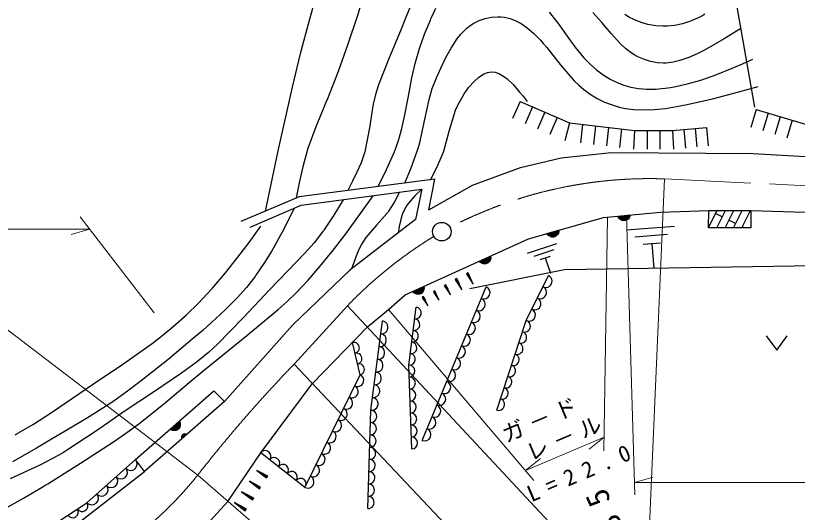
# Model space of a CAD drawing. Units: millimetres, scale not verified. Extents: x 40000 to 680000, y 20000 to 380000.
# Drawn here: x 123205 to 186320, y 278464 to 318540 of the extents above; entities that cross this region are included whole.
import ezdxf

# ---------------------------------------------------------------- set-up
doc = ezdxf.new("R2010")
doc.units = ezdxf.units.MM
doc.header["$LTSCALE"] = 1000
doc.linetypes.add('CHAIN', pattern=[18.5, 12, -1.5, 3.5, -1.5])
for name, color, linetype, lineweight in [('M-BGD', 7, 'Continuous', 25), ('M-BMK', 2, 'CHAIN', 13), ('M-BMK-OTRS', 5, 'Continuous', 25), ('M-BMK-SRVR', 3, 'Continuous', 25), ('M-STR-HTXT', 7, 'Continuous', 13), ('M-STR-STR3', 7, 'Continuous', 25)]:
    doc.layers.add(name, color=color, linetype=linetype, lineweight=lineweight)
doc.styles.add('ＭＳ ゴシック', font='')
doc.styles.get('ＭＳ ゴシック').set_extended_font_data('MS Gothic')

msp = doc.modelspace()

# ---------------------------------------------------------------- linework, layer by layer
at = {"layer": 'M-BGD'}
for p, q in [((182887, 311155), (181132, 321168)), ((163928, 311617), (163334, 310240)), ((164929, 311185), (164336, 309808)), ((165931, 310754), (165337, 309376)), ((182994, 310964), (182565, 309527)), ((183959, 310677), (183530, 309239)), ((166932, 310322), (166338, 308945)), ((184924, 310389), (184495, 308951)), ((185889, 310101), (185461, 308664)), ((167933, 309891), (167544, 308442)), ((168983, 309766), (168806, 308277)), ((170032, 309642), (169856, 308153)), ((171082, 309518), (170906, 308028)), ((172132, 309394), (171955, 307904)), ((173181, 309269), (173093, 307772)), ((174202, 309269), (174202, 307769)), ((175222, 309269), (175222, 307769)), ((176243, 309269), (176312, 307771)), ((177156, 309354), (177294, 307860)), ((178069, 309438), (178207, 307944)), ((178982, 309523), (179120, 308029)), ((172516, 301252), (176403, 301563)), ((175831, 300891), (173187, 300679)), ((164532, 299374), (166906, 300156)), ((173859, 300107), (175259, 300219)), ((174559, 300163), (174721, 298142)), ((166651, 299651), (165037, 299119)), ((165542, 298864), (166397, 299146)), ((165969, 299005), (166376, 297771)), ((158770, 297274), (159190, 296500)), ((159103, 296703), (158788, 297283)), ((158805, 297293), (159006, 296924)), ((158918, 297126), (158823, 297302)), ((159718, 297523), (159623, 297699)), ((159641, 297709), (159841, 297340)), ((159973, 297138), (159658, 297718)), ((159676, 297728), (160096, 296954)), ((160008, 297157), (159693, 297737)), ((159711, 297747), (159911, 297378)), ((159824, 297581), (159728, 297756)), ((156020, 284265), (161198, 296673)), ((157926, 296593), (157840, 296751)), ((157856, 296760), (158036, 296428)), ((158155, 296246), (157872, 296768)), ((157888, 296777), (158266, 296081)), ((158187, 296264), (157904, 296786)), ((157919, 296794), (158100, 296462)), ((158021, 296644), (157935, 296803)), ((158813, 297069), (158718, 297245)), ((158735, 297254), (158936, 296885)), ((159068, 296684), (158753, 297264)), ((157039, 296117), (156963, 296257)), ((156977, 296265), (157138, 295970)), ((157243, 295809), (156991, 296273)), ((157005, 296280), (157341, 295662)), ((157271, 295824), (157019, 296288)), ((157033, 296296), (157194, 296000)), ((157124, 296163), (157047, 296303)), ((156134, 295662), (156058, 295803)), ((156072, 295811), (156232, 295515)), ((156338, 295354), (156086, 295818)), ((156100, 295826), (156436, 295207)), ((156366, 295370), (156114, 295834)), ((156128, 295841), (156288, 295546)), ((156218, 295708), (156142, 295849)), ((146565, 280473), (143005, 283278)), ((143497, 281327), (142754, 281799)), ((142929, 281664), (143486, 281310)), ((142950, 281698), (143507, 281344)), ((143475, 281293), (143121, 281518)), ((143518, 281360), (143164, 281586)), ((142909, 280450), (142166, 280923)), ((143296, 281384), (143464, 281276)), ((143360, 281485), (143529, 281377)), ((142341, 280788), (142898, 280433)), ((142363, 280821), (142920, 280467)), ((142887, 280416), (142533, 280642)), ((142930, 280484), (142576, 280709)), ((142708, 280507), (142877, 280399)), ((142772, 280608), (142941, 280501)), ((142362, 279548), (141545, 280067)), ((141737, 279919), (142350, 279529)), ((141761, 279956), (142373, 279566)), ((142338, 279511), (141948, 279759)), ((142385, 279585), (141995, 279833)), ((142141, 279610), (142326, 279492)), ((142211, 279722), (142397, 279603)), ((141774, 278671), (140957, 279191)), ((141150, 279042), (141762, 278653)), ((141173, 279079), (141786, 278690)), ((141750, 278634), (141361, 278882)), ((141798, 278708), (141408, 278956)), ((141553, 278734), (141738, 278615)), ((141624, 278845), (141809, 278727))]:
    msp.add_line(p, q, dxfattribs=at)
for points in [[(143378, 302769), (144403, 307628), (145556, 312775), (146216, 315488), (146923, 318188), (147585, 320524)], [(151406, 320545), (150779, 318460), (150038, 316226), (149239, 314023), (148384, 311841), (148236, 311479), (148086, 311117), (147440, 309558), (146827, 307911), (146782, 307772), (146738, 307632), (146411, 306455), (146126, 305186), (145991, 304510), (145860, 303831)], [(155065, 319238), (154686, 318335), (154278, 317324), (153350, 315128), (152507, 312954), (152291, 312255), (152084, 311426), (151767, 309478), (151387, 307545), (151365, 307469), (151092, 306675), (150758, 305900), (150413, 305196), (150021, 304440)], [(152487, 304759), (153159, 306113), (153770, 307489), (153940, 307932), (154120, 308454), (154397, 309432), (154640, 310528), (154917, 312035), (155199, 313526), (155468, 314674), (155824, 315902), (156222, 317036), (156695, 318187), (156738, 318284), (156782, 318381), (157136, 319135)], [(166277, 318813), (167008, 317899), (167745, 316877), (168358, 316035), (169080, 315149), (169293, 314919), (169590, 314622), (170092, 314174), (170633, 313772), (171210, 313420), (171815, 313126), (172301, 312941), (172871, 312779), (173504, 312666), (174146, 312613), (174865, 312618), (175657, 312687), (176086, 312748), (176513, 312824), (177526, 313055), (178518, 313344), (179736, 313771), (181055, 314302), (181887, 314661), (182717, 315027)], [(181750, 317515), (180405, 316667), (179021, 315868), (178664, 315681), (178229, 315467), (177560, 315170), (176820, 314911), (176280, 314782), (175733, 314714), (175623, 314709), (175512, 314707), (174992, 314739), (174474, 314836), (173968, 314992), (173435, 315226), (173203, 315352), (172980, 315490), (172484, 315859), (172029, 316274), (171287, 317087), (170530, 317987), (169798, 318793)], [(154621, 305035), (155142, 306273), (155633, 307595), (155759, 307999), (155873, 308406), (156221, 310066), (156581, 311781), (156846, 312658), (157172, 313517), (157522, 314305), (157947, 315163), (158358, 315919), (158825, 316638), (159177, 317077), (159623, 317519), (159897, 317734), (160191, 317925), (160643, 318149), (161125, 318315), (161623, 318419), (162125, 318456), (162373, 318448), (162666, 318414), (163141, 318305), (163596, 318130), (164029, 317899), (164510, 317568), (165029, 317125), (165577, 316565), (165809, 316303), (166089, 315969), (167170, 314608), (168304, 313285), (168675, 312925), (169071, 312587), (169595, 312194), (170159, 311853), (170755, 311564), (171446, 311305), (171941, 311165), (172443, 311059), (173125, 310968), (173908, 310933), (174792, 310965), (175675, 311060), (176557, 311201), (177433, 311373), (179470, 311839), (181590, 312389), (182367, 312600), (183143, 312812)], [(178845, 318649), (178600, 318507), (178264, 318333), (177692, 318088), (177042, 317881), (176427, 317754), (175802, 317691), (175630, 317685), (175458, 317685), (174886, 317723), (174257, 317833), (173705, 317989), (173116, 318224), (172777, 318395), (172401, 318620)], [(156689, 305303), (157201, 306293), (157648, 307289), (157700, 307426), (157766, 307609), (158200, 309215), (158726, 310910), (158755, 310981), (159034, 311569), (159418, 312228), (159801, 312764), (160217, 313233), (160593, 313564), (160979, 313811), (161306, 313941), (161632, 313993), (161923, 313966), (162210, 313876), (162553, 313692), (162892, 313439), (163397, 312953), (163899, 312377), (164177, 312033), (164509, 311610)], [(163928, 311617), (167933, 309891), (173181, 309269), (176243, 309269), (178982, 309523)], [(182994, 310964), (188784, 309238), (194215, 308375), (199574, 307799), (200941, 307799)], [(156557, 302882), (157050, 305349), (146096, 303932), (141393, 301919)], [(142144, 301473), (146265, 303238), (155992, 304534), (155477, 302080)], [(154211, 304296), (153800, 303528), (153319, 302761), (153250, 302666), (153179, 302571), (152336, 301631), (151481, 300644), (151164, 300141), (150873, 299555), (150584, 298839), (150323, 298104)], [(155992, 304534), (155443, 304007), (154924, 303420), (154760, 303188), (154617, 302945), (154416, 302484), (154271, 301992), (154169, 301521), (154077, 301001)], [(122296, 278750), (123843, 279606), (125472, 280581), (125580, 280647), (125796, 280779), (128445, 282431), (131191, 284220), (132182, 284906), (133158, 285612), (135149, 287201), (137226, 288939), (138327, 289862), (139437, 290774), (141881, 292727), (144408, 294826), (145136, 295487), (145844, 296169), (146833, 297206), (147778, 298288), (148760, 299498), (149777, 300833), (150908, 302384), (152063, 304010)], [(149640, 303687), (148890, 302442), (148091, 301236), (148056, 301187), (147985, 301089), (147299, 300213), (146566, 299375), (145189, 297939), (143698, 296428), (141608, 294190), (139480, 292012), (139177, 291729), (138766, 291361), (137768, 290557), (136604, 289701), (134330, 288172), (132036, 286659), (129729, 285052), (127395, 283503), (127069, 283305), (126630, 283048), (125207, 282308), (123753, 281620), (122776, 281173)], [(145696, 302994), (144850, 301315), (143894, 299563), (143311, 298611), (142610, 297592), (142536, 297493), (141836, 296616), (141086, 295777), (140093, 294773), (139053, 293807), (138307, 293148), (137444, 292407), (135480, 290765), (133485, 289178), (132342, 288317), (131047, 287394), (129146, 286176), (127211, 285010), (126114, 284363), (124891, 283644), (122939, 282533)], [(123157, 284722), (123245, 284769), (124634, 285586), (126111, 286534), (127808, 287680), (129503, 288834), (131933, 290477), (134323, 292167), (134526, 292321), (134828, 292554), (135895, 293423), (137011, 294414), (137999, 295374), (139023, 296459), (139099, 296544), (140150, 297778), (141153, 299051), (142051, 300250), (143008, 301561)], [(216938, 297359), (187770, 298350), (167532, 298028), (159867, 296486)], [(162051, 286715), (164435, 293940), (166234, 297572)], [(155192, 283582), (154941, 290343), (155552, 295019)], [(151632, 278762), (151883, 286711), (152818, 293904)], [(183802, 292710), (184652, 291554), (185502, 292710)], [(146565, 280473), (151025, 289572), (150413, 292162)], [(118910, 274564), (125122, 276730), (128966, 279239), (132889, 282727)]]:
    msp.add_lwpolyline(points, dxfattribs=at)
for points in [[(158690, 297253), (159238, 296412), (158831, 297329)], [(159596, 297707), (160143, 296867), (159736, 297784)], [(157816, 296758), (158309, 296002), (157942, 296827)], [(156941, 296264), (157379, 295591), (157054, 296325)], [(156036, 295809), (156474, 295137), (156148, 295871)], [(143556, 281384), (142670, 281853), (143470, 281249)], [(142969, 280507), (142082, 280976), (142883, 280372)], [(142427, 279610), (141452, 280126), (142333, 279462)], [(141840, 278734), (140864, 279250), (141745, 278585)]]:
    msp.add_lwpolyline(points, close=True, dxfattribs=at)
for centre, radius, start, end in [((166009, 297118), 507, 243.66229, 63.66232), ((160999, 296196), 517, 247.34479, 67.34476), ((165559, 296210), 507, 243.66229, 63.66232), ((160601, 295241), 517, 247.34479, 67.34476), ((165110, 295302), 507, 243.66229, 63.66232), ((155491, 294551), 472, 262.54974, 82.54974), ((160203, 294287), 517, 247.34479, 67.34476), ((164660, 294394), 507, 243.66229, 63.66232), ((152752, 293390), 518, 262.59308, 82.59308), ((155369, 293616), 472, 262.54974, 82.54974), ((159804, 293332), 517, 247.34479, 67.34476), ((164286, 293488), 476, 251.73767, 71.7377), ((152618, 292362), 518, 262.59308, 82.59308), ((155246, 292681), 472, 262.54974, 82.54974), ((163988, 292585), 476, 251.73767, 71.7377), ((159406, 292378), 517, 247.34479, 67.34476), ((150515, 291730), 444, 283.28485, 103.28488), ((152485, 291335), 518, 262.59308, 82.59308), ((155124, 291746), 472, 262.54974, 82.54974), ((159007, 291424), 517, 247.34479, 67.34476), ((163690, 291682), 476, 251.73767, 71.7377), ((150719, 290867), 444, 283.28485, 103.28488), ((155002, 290811), 472, 262.54974, 82.54974), ((163392, 290779), 476, 251.73767, 71.7377), ((150923, 290004), 444, 283.28485, 103.28488), ((152351, 290307), 518, 262.59308, 82.59308), ((154958, 289860), 483, 272.13239, 92.13239), ((158609, 290469), 517, 247.34479, 67.34476), ((152217, 289280), 518, 262.59308, 82.59308), ((158211, 289515), 517, 247.34479, 67.34476), ((163094, 289876), 476, 251.73767, 71.7377), ((150802, 289117), 507, 243.88965, 63.88968), ((154994, 288894), 483, 272.13239, 92.13239), ((162796, 288973), 476, 251.73767, 71.7377), ((150356, 288207), 507, 243.88965, 63.88968), ((152084, 288252), 518, 262.59308, 82.59308), ((157812, 288560), 517, 247.34479, 67.34476), ((162498, 288070), 476, 251.73767, 71.7377), ((155030, 287928), 483, 272.13239, 92.13239), ((157414, 287606), 517, 247.34479, 67.34476), ((149910, 287297), 507, 243.88965, 63.88968), ((151950, 287225), 518, 262.59308, 82.59308), ((155066, 286963), 483, 272.13239, 92.13239), ((162200, 287167), 476, 251.73767, 71.7377), ((149464, 286388), 507, 243.88965, 63.88968), ((151868, 286214), 497, 268.18579, 88.18582), ((157015, 286651), 517, 247.34479, 67.34476), ((149018, 285478), 507, 243.88965, 63.88968), ((155102, 285997), 483, 272.13239, 92.13239), ((156617, 285697), 517, 247.34479, 67.34476), ((151836, 285220), 497, 268.18579, 88.18582), ((155138, 285031), 483, 272.13239, 92.13239), ((148572, 284568), 507, 243.88965, 63.88968), ((151805, 284227), 497, 268.18579, 88.18582), ((156219, 284742), 517, 247.34479, 67.34476), ((148126, 283658), 507, 243.88965, 63.88968), ((155174, 284065), 483, 272.13239, 92.13239), ((143361, 282998), 453, 321.76617, 141.76617), ((151773, 283233), 497, 268.18579, 88.18582), ((144073, 282437), 453, 321.76617, 141.76617), ((147680, 282748), 507, 243.88965, 63.88968), ((132497, 282378), 525, 221.63452, 41.63452), ((144785, 281876), 453, 321.76617, 141.76617), ((147234, 281838), 507, 243.88965, 63.88968), ((151742, 282240), 497, 268.18579, 88.18582), ((131712, 281680), 525, 221.63452, 41.63452), ((145497, 281315), 453, 321.76617, 141.76617), ((151710, 281246), 497, 268.18579, 88.18582), ((130927, 280983), 525, 221.63452, 41.63452), ((146209, 280753), 453, 321.76617, 141.76617), ((146788, 280928), 507, 243.88965, 63.88968), ((130143, 280285), 525, 221.63452, 41.63452), ((151679, 280253), 497, 268.18579, 88.18582), ((129358, 279588), 525, 221.63452, 41.63452), ((151647, 279259), 497, 268.18579, 88.18582), ((128581, 278988), 459, 213.13226, 33.13226), ((127813, 278487), 459, 213.13226, 33.13226)]:
    msp.add_arc(centre, radius, start, end, dxfattribs=at)
at = {"layer": 'M-BMK'}
for p, q in [((256475, 301463), (175592, 305370)), ((145687, 290419), (149996, 295133))]:
    msp.add_line(p, q, dxfattribs=at)
for centre, radius, start, end in [((174384, 270391), 35000, 88.02151, 117.40506), ((175206, 270854), 35000, 121.40479, 136.07697), ((228445, 210569), 115000, 136.02448, 141.93521), ((114466, 300198), 30000, 267.95532, 321.37857)]:
    msp.add_arc(centre, radius, start, end, dxfattribs=at)
at = {"layer": 'M-BMK-OTRS'}
for p, q in [((171879, 302313), (172795, 302396)), ((172781, 302334), (171904, 302255)), ((175277, 302681), (179173, 302831)), ((179173, 302831), (182561, 302831)), ((182561, 302831), (217417, 301584)), ((171929, 302197), (172766, 302273)), ((172712, 302208), (171995, 302143)), ((172060, 302088), (172657, 302142)), ((172563, 302074), (172165, 302038)), ((166161, 300914), (167046, 301167)), ((167043, 301104), (166197, 300862)), ((166233, 300810), (167041, 301041)), ((166999, 300966), (166307, 300769)), ((166381, 300727), (166958, 300892)), ((166878, 300807), (166494, 300697)), ((160705, 298689), (161543, 299070)), ((161549, 299007), (160748, 298642)), ((160791, 298596), (161556, 298944)), ((161526, 298864), (160871, 298566)), ((160950, 298536), (161496, 298785)), ((161430, 298689), (161066, 298523)), ((155322, 296239), (156160, 296620)), ((156166, 296557), (155365, 296193)), ((155408, 296146), (156173, 296494)), ((156143, 296415), (155488, 296117)), ((155567, 296087), (156113, 296335)), ((156047, 296239), (155683, 296074)), ((140080, 287413), (133598, 281760))]:
    msp.add_line(p, q, dxfattribs=at)
for points in [[(156557, 302882), (160090, 304852), (163956, 306290), (167238, 307055), (171284, 307504), (182748, 307414), (229952, 304704)], [(153301, 294828), (154655, 296001), (164623, 300537), (170665, 302263), (175277, 302681)], [(155477, 302080), (150198, 298007), (145584, 293598), (140080, 287413)], [(93956, 269246), (100332, 269037), (110636, 266926), (119442, 267941), (129117, 269919), (132971, 272151), (137152, 275882), (140344, 279344), (143005, 283278), (147140, 288844), (151605, 293424), (153301, 294828)], [(119054, 273512), (124864, 275363), (128533, 277809), (133598, 281760)]]:
    msp.add_lwpolyline(points, dxfattribs=at)
for points in [[(172829, 302459), (172800, 302336), (172750, 302231), (172659, 302123), (172565, 302054), (172449, 302003), (172290, 301989), (172167, 302018), (172061, 302069), (171953, 302159), (171884, 302253), (171834, 302369)], [(167068, 301236), (167062, 301109), (167032, 300997), (166963, 300873), (166884, 300788), (166780, 300716), (166626, 300672), (166499, 300678), (166387, 300708), (166263, 300777), (166178, 300857), (166106, 300961)], [(161554, 299141), (161568, 299015), (161554, 298899), (161505, 298767), (161439, 298671), (161346, 298584), (161200, 298518), (161075, 298505), (160959, 298518), (160826, 298568), (160730, 298634), (160644, 298727)], [(156171, 296691), (156184, 296565), (156171, 296450), (156121, 296317), (156055, 296221), (155963, 296135), (155817, 296069), (155691, 296056), (155575, 296069), (155443, 296118), (155347, 296184), (155261, 296277)]]:
    msp.add_lwpolyline(points, close=True, dxfattribs=at)
at = {"layer": 'M-BMK-SRVR'}
msp.add_circle((157612, 301111), 750, dxfattribs=at)
at = {"layer": 'M-STR-HTXT'}
for p, q in [((172512, 302431), (173197, 279884)), ((128407, 302313), (134386, 294571)), ((170704, 283435), (170994, 302293)), ((70261, 301313), (129179, 301313)), ((129179, 301313), (127679, 300893)), ((153301, 294828), (165051, 281040)), ((145687, 290419), (166337, 268598)), ((164371, 281838), (170721, 284528)), ((170721, 284528), (169504, 283556)), ((164371, 281838), (165588, 282810)), ((137904, 281472), (161242, 261279)), ((173166, 280884), (174666, 281303)), ((173166, 280884), (248980, 280884))]:
    msp.add_line(p, q, dxfattribs=at)
for points in [[(149996, 295133), (174042, 269364), (175592, 305370)], [(137904, 281472), (117269, 297203), (113395, 270217)]]:
    msp.add_lwpolyline(points, dxfattribs=at)
at = {"layer": 'M-STR-STR3'}
for p, q in [((179154, 301450), (179843, 302831)), ((180246, 302296), (179710, 302563)), ((179816, 301432), (180514, 302831)), ((180486, 301432), (181184, 302831)), ((181156, 301432), (181855, 302831)), ((181827, 301432), (182525, 302831)), ((181320, 301760), (180783, 302028)), ((181978, 301432), (181857, 301492)), ((135747, 285148), (136440, 285754)), ((136464, 285695), (135802, 285116)), ((135856, 285084), (136488, 285637)), ((136483, 285552), (135941, 285078)), ((136026, 285073), (136477, 285468)), ((136442, 285357), (136140, 285093)), ((136629, 284562), (136901, 284799)), ((136844, 284803), (136633, 284619)), ((136950, 284788), (136633, 284512)), ((136644, 284469), (136991, 284771)), ((136659, 284681), (136779, 284786)), ((133598, 281760), (132889, 282727))]:
    msp.add_line(p, q, dxfattribs=at)
for points in [[(182561, 302831), (182561, 301432), (179154, 301432), (179173, 302831)], [(132889, 282727), (139219, 288265), (140080, 287413)], [(133598, 281760), (132889, 282727), (139219, 288265), (140080, 287413)]]:
    msp.add_lwpolyline(points, dxfattribs=at)
for points in [[(136430, 285825), (136479, 285708), (136500, 285594), (136490, 285453), (136455, 285342), (136391, 285233), (136270, 285127), (136154, 285078), (136039, 285057), (135898, 285067), (135787, 285103), (135678, 285167)], [(136655, 284426), (136631, 284484), (136621, 284542), (136626, 284612), (136644, 284668), (136676, 284722), (136736, 284775), (136794, 284799), (136852, 284809), (136922, 284804), (136978, 284787), (137032, 284754)]]:
    msp.add_lwpolyline(points, close=True, dxfattribs=at)

# ---------------------------------------------------------------- texts
at = {"layer": 'M-STR-HTXT', "attachment_point": 7, "style": 'ＭＳ ゴシック'}
for s, insert, char_height, rotation in [('\\T1.28;ガ－ド', (162840, 283998), 1320, 23), ('\\T1.28;レ－ル', (164783, 282555), 1320, 23), ('\\T1.78;L=22.0', (164857, 279250), 1320, 23.2), ('\\T1.8;R=35', (174102, 273305), 1833, 114.3)]:
    msp.add_mtext(s, dxfattribs=dict(at, insert=insert, char_height=char_height, rotation=rotation))

doc.saveas('drawing.dxf')
